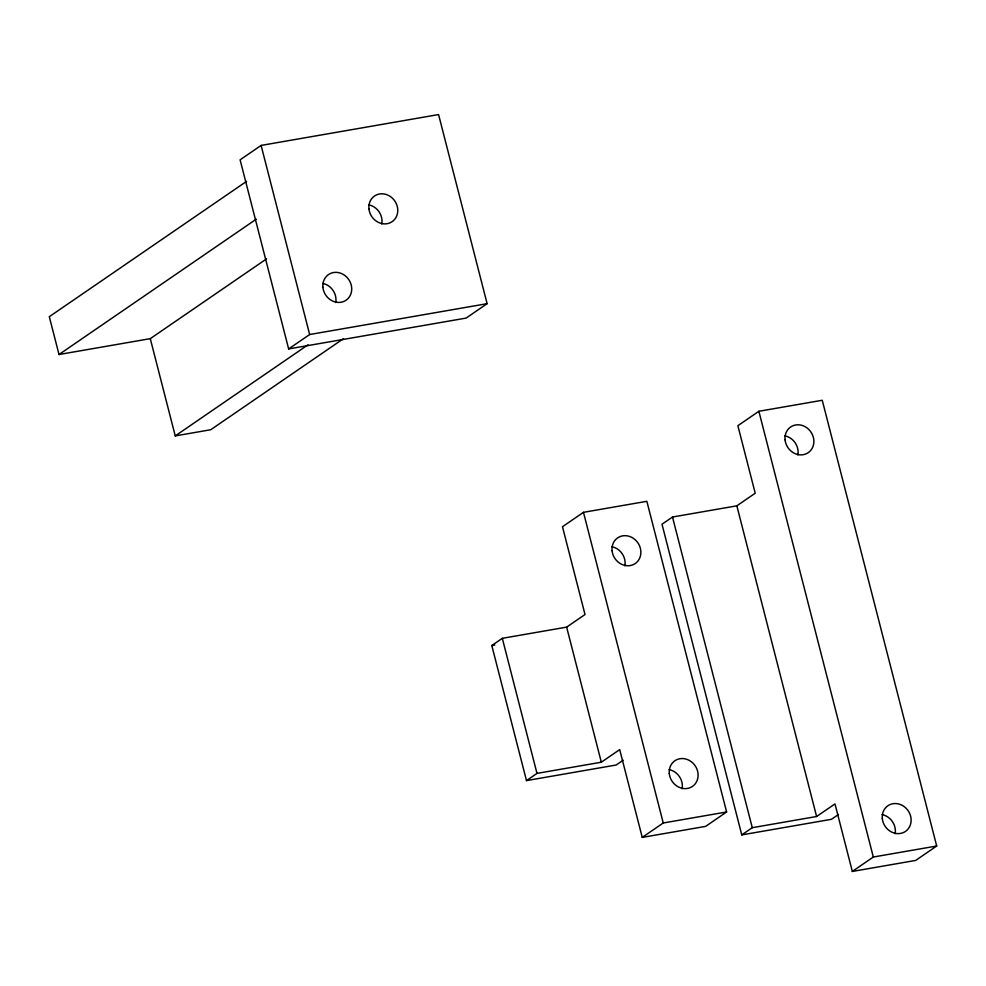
<?xml version="1.0" encoding="UTF-8"?>
<svg xmlns="http://www.w3.org/2000/svg" width="986" height="986" viewBox="0 0 986 986"><rect width="100%" height="100%" fill="white"/><g stroke="black" fill="none" stroke-linecap="round" stroke-linejoin="round"><path stroke-width="1.48" d="M261.105 145.423L240.103 159.831L288.651 348.933L466.119 318.084L487.121 303.676L438.573 114.561L261.105 145.423L309.653 334.525L288.651 348.933M246.549 181.375L49.3 316.703L59.012 354.516L150.279 338.654L266.602 258.85M59.012 354.516L256.261 219.188M150.279 338.654L175.249 435.911L308.014 344.817M343.51 338.654L210.745 429.736L175.249 435.911M526.487 780.604L536.988 773.394L601.324 762.215L619.701 749.606L642.243 837.397L705.631 826.379L726.62 811.971L646.853 501.307L583.478 512.326L562.476 526.734L585.018 614.524L566.642 627.133L502.305 638.324L491.804 645.522L526.487 780.604L616.176 765.013L623.177 760.206M741.768 834.895L752.269 827.685L816.605 816.507L834.982 803.898L852.323 871.439L915.698 860.421L936.7 846.013L822.25 400.267L758.875 411.285L737.873 425.693L755.214 493.222L736.838 505.83L672.501 517.021L662 524.219L741.768 834.895L831.457 819.304L838.457 814.498M642.243 837.397L663.245 822.99L726.62 811.971M852.323 871.439L873.313 857.031L936.7 846.013M309.653 334.525L487.121 303.676M491.804 645.522L494.799 645.004M758.875 411.285L873.313 857.031M736.838 505.83L816.605 816.507M672.501 517.021L752.269 827.685M583.478 512.326L663.245 822.99M566.642 627.133L601.324 762.215M502.305 638.324L536.988 773.394M368.776 204.854A15.566 13.903 55.5 0 1 381.779 223.97M322.73 283.401A15.566 13.903 55.5 0 1 335.733 302.529M611.887 546.737A15.566 13.903 55.5 0 1 624.89 565.853M669.112 769.61A15.566 13.903 55.5 0 1 682.115 788.726M784.881 435.849A15.566 13.903 55.5 0 1 797.884 454.977M882.125 814.609A15.566 13.903 55.5 0 1 895.128 833.725M368.937 208.81A15.566 13.903 55.5 0 0 391.812 221.887A15.566 13.903 55.5 0 0 389.211 195.807A15.566 13.903 55.5 0 0 368.937 208.81M322.903 287.37A15.566 13.903 55.5 0 0 345.766 300.434A15.566 13.903 55.5 0 0 343.165 274.367A15.566 13.903 55.5 0 0 322.903 287.37M612.059 550.693A15.566 13.903 55.5 0 0 634.922 563.758A15.566 13.903 55.5 0 0 632.334 537.69A15.566 13.903 55.5 0 0 612.059 550.693M669.284 773.566A15.566 13.903 55.5 0 0 692.147 786.631A15.566 13.903 55.5 0 0 689.559 760.563A15.566 13.903 55.5 0 0 669.284 773.566M785.053 439.818A15.566 13.903 55.5 0 0 807.916 452.882A15.566 13.903 55.5 0 0 805.315 426.802A15.566 13.903 55.5 0 0 785.053 439.818M882.297 818.565A15.566 13.903 55.5 0 0 905.16 831.629A15.566 13.903 55.5 0 0 902.572 805.562A15.566 13.903 55.5 0 0 882.297 818.565"/></g></svg>
